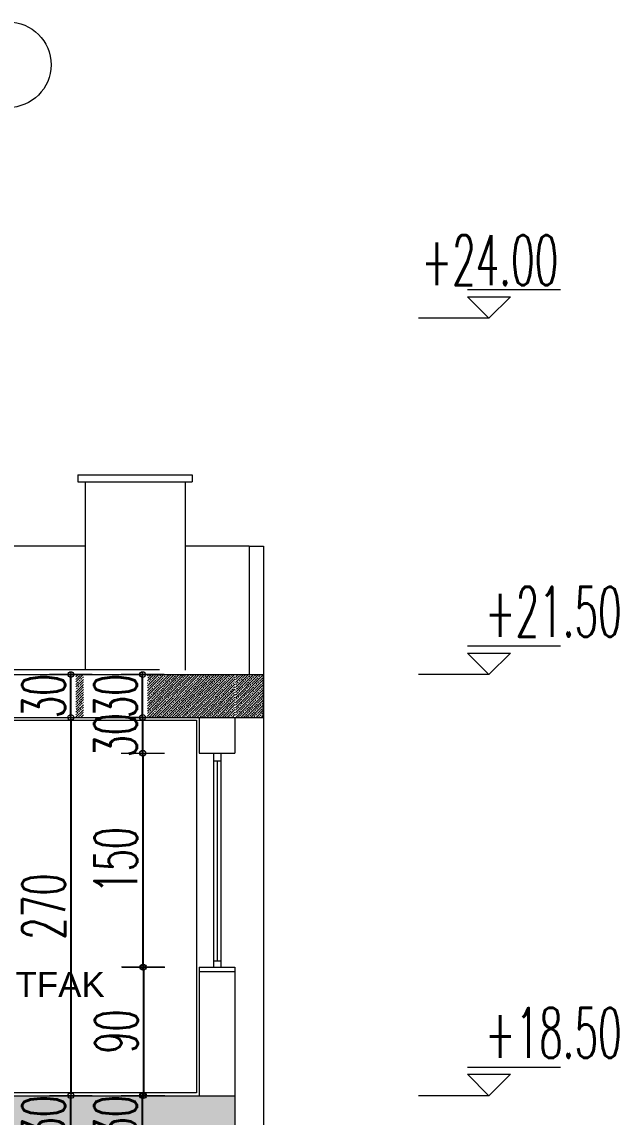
# Model space of a CAD drawing. Header units: millimetres. Extents: x -16104 to 67872, y -88009 to 12107.
# Drawn here: x 1313.9 to 1418.3, y 10268.7 to 10460.5 of the extents above; entities that cross this region are included whole.
import ezdxf

# ---------------------------------------------------------------- set-up
doc = ezdxf.new("R2010")
doc.units = ezdxf.units.MM
doc.layers.get('0').update_dxf_attribs({"color": 241})
doc.layers.add('TARAMA', color=8, linetype='Continuous', lineweight=15)
doc.styles.add('DIM', font='Txttw.shx', dxfattribs={"width": 0.6})
doc.styles.add('OLCU', font='simplex.shx', dxfattribs={"width": 0.6, "height": 1400})
doc.dimstyles.new('50', dxfattribs={"dimscale": 0, "dimtxt": 30, "dimasz": 1, "dimexe": 0, "dimexo": 2, "dimgap": 4, "dimtad": 1, "dimdec": 0, "dimzin": 0, "dimdsep": 46, "dimtxsty": 'DIM', "dimblk1": 'DOT', "dimblk2": 'DOT', "dimsah": 1, "dimcen": 1.5, "dimdle": 3, "dimse1": 1, "dimse2": 1, "dimclrd": 256, "dimclre": 9, "dimclrt": 256, "dimadec": 0, "dimazin": 0, "dimtfac": 0.24, "dimtdec": 0, "dimtix": 1, "dimtmove": 2, "dimatfit": 3, "dimldrblk": 'DOT', "dimfxl": 0, "dimtolj": 1, "dimtzin": 15, "dimarcsym": 0})

# ---------------------------------------------------------------- blocks, each defined once
blk = doc.blocks.new('DOT')
for p, q in [((0, 15), (0, -15)), ((-2, 0), (0, 0)), ((2, 0), (0, 0))]:
    blk.add_line(p, q)
blk.add_circle((0, 0), 2)
blk = doc.blocks.new('*D3177')
at = {"layer": 'Defpoints', "color": 0, "transparency": 16777216}
for p in [(64492.21, 3034.97), (64531.9, 3034.97), (64531.9, 3004.97)]:
    blk.add_point(p, dxfattribs=at)
at = {"layer": 'TARAMA', "lineweight": -2, "transparency": 16777216}
for p, q in [((64492.21, 3035.97), (64492.21, 3036.97)), ((64492.21, 3004.97), (64492.21, 3034.97)), ((64492.21, 3003.97), (64492.21, 3002.97))]:
    blk.add_line(p, q, dxfattribs=at)
for p, rotation in [((64492.21, 3034.97), 270), ((64492.21, 3004.97), 90)]:
    blk.add_blockref('DOT', p, dxfattribs=dict(at, rotation=rotation))
at = {"layer": 'TARAMA', "transparency": 16777216, "insert": (64473.21, 3019.97), "char_height": 30, "attachment_point": 5, "rotation": 90, "style": 'DIM'}
blk.add_mtext('\\A1;30', dxfattribs=at)
blk = doc.blocks.new('*D3178')
at = {"layer": 'Defpoints', "color": 0, "transparency": 16777216}
for p in [(64531.9, 3004.97), (64492.19, 2979.97), (64531.9, 2979.97)]:
    blk.add_point(p, dxfattribs=at)
at = {"layer": 'TARAMA', "lineweight": -2, "transparency": 16777216}
for p, q in [((64492.19, 3005.97), (64492.19, 3006.97)), ((64492.19, 3004.97), (64492.19, 2979.97)), ((64492.19, 2978.97), (64492.19, 2977.97))]:
    blk.add_line(p, q, dxfattribs=at)
for p, rotation in [((64492.19, 3004.97), 270), ((64492.19, 2979.97), 90)]:
    blk.add_blockref('DOT', p, dxfattribs=dict(at, rotation=rotation))
at = {"layer": 'TARAMA', "transparency": 16777216, "insert": (64473.19, 2992.47), "char_height": 30, "attachment_point": 5, "rotation": 90, "style": 'DIM'}
blk.add_mtext('\\A1;30', dxfattribs=at)
blk = doc.blocks.new('*D3179')
at = {"layer": 'Defpoints', "color": 0, "transparency": 16777216}
for p in [(64531.9, 2979.97), (64492.44, 2829.97), (64531.9, 2829.97)]:
    blk.add_point(p, dxfattribs=at)
at = {"layer": 'TARAMA', "lineweight": -2, "transparency": 16777216}
blk.add_line((64492.44, 2978.97), (64492.44, 2830.97), dxfattribs=at)
for p, rotation in [((64492.44, 2979.97), 90), ((64492.44, 2829.97), 270)]:
    blk.add_blockref('DOT', p, dxfattribs=dict(at, rotation=rotation))
at = {"layer": 'TARAMA', "transparency": 16777216, "insert": (64473.44, 2904.97), "char_height": 30, "attachment_point": 5, "rotation": 90, "style": 'DIM'}
blk.add_mtext('\\A1;150', dxfattribs=at)
blk = doc.blocks.new('*D3180')
at = {"layer": 'Defpoints', "color": 0, "transparency": 16777216}
for p in [(64531.9, 2829.97), (64492.83, 2739.97), (64531.9, 2739.97)]:
    blk.add_point(p, dxfattribs=at)
at = {"layer": 'TARAMA', "lineweight": -2, "transparency": 16777216}
blk.add_line((64492.83, 2828.97), (64492.83, 2740.97), dxfattribs=at)
for p, rotation in [((64492.83, 2829.97), 90), ((64492.83, 2739.97), 270)]:
    blk.add_blockref('DOT', p, dxfattribs=dict(at, rotation=rotation))
at = {"layer": 'TARAMA', "transparency": 16777216, "insert": (64473.83, 2784.97), "char_height": 30, "attachment_point": 5, "rotation": 90, "style": 'DIM'}
blk.add_mtext('\\A1;90', dxfattribs=at)
blk = doc.blocks.new('*D3188')
at = {"layer": 'Defpoints', "color": 0, "transparency": 16777216}
for p in [(64492.21, 2739.97), (64531.9, 2739.97), (64531.9, 2709.97)]:
    blk.add_point(p, dxfattribs=at)
at = {"layer": 'TARAMA', "lineweight": -2, "transparency": 16777216}
for p, q in [((64492.21, 2740.97), (64492.21, 2741.97)), ((64492.21, 2709.97), (64492.21, 2739.97)), ((64492.21, 2708.97), (64492.21, 2707.97))]:
    blk.add_line(p, q, dxfattribs=at)
for p, rotation in [((64492.21, 2739.97), 270), ((64492.21, 2709.97), 90)]:
    blk.add_blockref('DOT', p, dxfattribs=dict(at, rotation=rotation))
at = {"layer": 'TARAMA', "transparency": 16777216, "insert": (64473.21, 2724.97), "char_height": 30, "attachment_point": 5, "rotation": 90, "style": 'DIM'}
blk.add_mtext('\\A1;30', dxfattribs=at)
blk = doc.blocks.new('*D3101')
at = {"layer": 'Defpoints', "color": 0, "transparency": 16777216}
for p in [(64441.9, 3004.97), (64441.9, 2739.97), (64441.9, 2739.97)]:
    blk.add_point(p, dxfattribs=at)
at = {"layer": 'TARAMA', "lineweight": -2, "transparency": 16777216}
blk.add_line((64441.9, 3003.97), (64441.9, 2740.97), dxfattribs=at)
for p, rotation in [((64441.9, 3004.97), 90), ((64441.9, 2739.97), 270)]:
    blk.add_blockref('DOT', p, dxfattribs=dict(at, rotation=rotation))
at = {"layer": 'TARAMA', "transparency": 16777216, "insert": (64422.9, 2872.47), "char_height": 30, "attachment_point": 5, "rotation": 90, "style": 'DIM'}
blk.add_mtext('\\A1;270', dxfattribs=at)
blk = doc.blocks.new('*D3102')
at = {"layer": 'Defpoints', "color": 0, "transparency": 16777216}
for p in [(64441.9, 3034.97), (64481.58, 3034.97), (64481.58, 3004.97)]:
    blk.add_point(p, dxfattribs=at)
at = {"layer": 'TARAMA', "lineweight": -2, "transparency": 16777216}
for p, q in [((64441.9, 3035.97), (64441.9, 3036.97)), ((64441.9, 3004.97), (64441.9, 3034.97)), ((64441.9, 3003.97), (64441.9, 3002.97))]:
    blk.add_line(p, q, dxfattribs=at)
for p, rotation in [((64441.9, 3034.97), 270), ((64441.9, 3004.97), 90)]:
    blk.add_blockref('DOT', p, dxfattribs=dict(at, rotation=rotation))
at = {"layer": 'TARAMA', "transparency": 16777216, "insert": (64422.9, 3019.97), "char_height": 30, "attachment_point": 5, "rotation": 90, "style": 'DIM'}
blk.add_mtext('\\A1;30', dxfattribs=at)
blk = doc.blocks.new('*D3209')
at = {"layer": 'Defpoints', "color": 0, "transparency": 16777216}
for p in [(64441.9, 2739.97), (64481.58, 2739.97), (64481.58, 2709.97)]:
    blk.add_point(p, dxfattribs=at)
at = {"layer": 'TARAMA', "lineweight": -2, "transparency": 16777216}
for p, q in [((64441.9, 2740.97), (64441.9, 2741.97)), ((64441.9, 2709.97), (64441.9, 2739.97)), ((64441.9, 2708.97), (64441.9, 2707.97))]:
    blk.add_line(p, q, dxfattribs=at)
for p, rotation in [((64441.9, 2739.97), 270), ((64441.9, 2709.97), 90)]:
    blk.add_blockref('DOT', p, dxfattribs=dict(at, rotation=rotation))
at = {"layer": 'TARAMA', "transparency": 16777216, "insert": (64422.9, 2724.97), "char_height": 30, "attachment_point": 5, "rotation": 90, "style": 'DIM'}
blk.add_mtext('\\A1;30', dxfattribs=at)
blk = doc.blocks.new('UYH')
at = {"layer": 'TARAMA'}
h = blk.add_hatch(dxfattribs=at)
h.set_pattern_fill('JIS_STN_2.5,_O', color=256)
h.set_pattern_definition([(45, (30083.195, -15344.7364), (-1.76776695, 1.76776695), []), (45, (30084.96, -15344.7364), (-1.76776695, 1.76776695), [1.2, -0.5])])
h.paths.add_polyline_path([(63512.4, 2739.97), (63512.4, 2709.97), (64556.9, 2709.97), (64556.9, 2739.97)])
h.paths.add_polyline_path([(63560.9, 2702.9), (63560.9, 2747.04), (63605.9, 2747.04), (63605.9, 2702.9)], flags=9)
h.paths.add_polyline_path([(64450.71, 2702.9), (64450.71, 2747.04), (64495.71, 2747.04), (64495.71, 2702.9)], flags=9)
h.paths.add_polyline_path([(64450.69, 2675.4), (64450.69, 2719.54), (64495.69, 2719.54), (64495.69, 2675.4)], flags=9)
h.paths.add_polyline_path([(64400.4, 2702.9), (64400.4, 2747.04), (64445.4, 2747.04), (64445.4, 2702.9)], flags=9)
at = {"layer": 'TARAMA', "ltscale": 0.01}
for p, q in [((64719.8, 3304.61), (64784.8, 3304.61)), ((64734.8, 3284.61), (64719.8, 3299.61)), ((64719.8, 3299.61), (64749.8, 3299.61)), ((64734.8, 3284.61), (64749.8, 3299.61)), ((64734.8, 3284.61), (64685.48, 3284.61)), ((64719.8, 3054.97), (64784.8, 3054.97)), ((64734.8, 3034.97), (64719.8, 3049.97)), ((64719.8, 3049.97), (64749.8, 3049.97)), ((64734.8, 3034.97), (64749.8, 3049.97)), ((64734.8, 3034.97), (64685.48, 3034.97)), ((64719.8, 2759.97), (64784.8, 2759.97)), ((64734.8, 2739.97), (64719.8, 2754.97)), ((64719.8, 2754.97), (64749.8, 2754.97)), ((64734.8, 2739.97), (64749.8, 2754.97)), ((64734.8, 2739.97), (64685.48, 2739.97))]:
    blk.add_line(p, q, dxfattribs=at)
at = {"layer": 'TARAMA'}
for p, q in [((64446.9, 3174.97), (64446.9, 3169.97)), ((64446.9, 3174.97), (64526.9, 3174.97)), ((64446.9, 3169.97), (64526.9, 3169.97)), ((64451.9, 3169.97), (64451.9, 3037.97)), ((64521.9, 3169.97), (64521.9, 3037.97)), ((64526.9, 3174.97), (64526.9, 3169.97)), ((64451.9, 3124.97), (63947.4, 3124.97)), ((64566.9, 3124.97), (64521.9, 3124.97)), ((64566.9, 3124.97), (64576.9, 3124.97)), ((64566.9, 3124.97), (64566.9, 3034.97)), ((64566.9, 3124.97), (64566.9, 3034.97)), ((64576.9, 3124.97), (64576.9, 3004.97)), ((63512.4, 3034.97), (64576.9, 3034.97)), ((64445.4, 3033.32), (64447.05, 3034.97)), ((64445.4, 3029.78), (64450.58, 3034.97)), ((64445.4, 3031.55), (64445.54, 3031.7)), ((64445.4, 3026.25), (64450.71, 3031.56)), ((64445.89, 3032.05), (64446.74, 3032.9)), ((64447.1, 3033.25), (64447.95, 3034.1)), ((64447.66, 3030.28), (64448.51, 3031.13)), ((64448.3, 3034.45), (64448.81, 3034.97)), ((64448.86, 3031.48), (64449.71, 3032.33)), ((64450.07, 3032.69), (64450.71, 3033.33)), ((64495.71, 3034.13), (64496.55, 3034.97)), ((64495.71, 3030.6), (64500.08, 3034.97)), ((64495.71, 3027.06), (64503.62, 3034.97)), ((64495.71, 3023.53), (64507.15, 3034.97)), ((64495.71, 3019.99), (64510.69, 3034.97)), ((64495.71, 3016.46), (64514.22, 3034.97)), ((64495.71, 3012.92), (64517.76, 3034.97)), ((64495.71, 3009.39), (64521.3, 3034.97)), ((64495.71, 3005.85), (64524.83, 3034.97)), ((64495.89, 3032.54), (64496.74, 3033.39)), ((64496.45, 3029.57), (64497.3, 3030.42)), ((64497.09, 3033.75), (64497.94, 3034.6)), ((64497.66, 3030.78), (64498.5, 3031.63)), ((64498.29, 3034.95), (64498.31, 3034.97)), ((64498.37, 3004.97), (64528.37, 3034.97)), ((64498.86, 3031.98), (64499.71, 3032.83)), ((64500.06, 3033.18), (64500.91, 3034.03)), ((64500.62, 3030.21), (64501.47, 3031.06)), ((64501.26, 3034.38), (64501.85, 3034.97)), ((64501.83, 3031.41), (64502.68, 3032.26)), ((64501.9, 3004.97), (64531.9, 3034.97)), ((64503.03, 3032.62), (64503.88, 3033.46)), ((64503.59, 3029.65), (64504.44, 3030.49)), ((64504.23, 3033.82), (64505.08, 3034.67)), ((64504.8, 3030.85), (64505.65, 3031.7)), ((64505.44, 3004.97), (64535.44, 3034.97)), ((64506, 3032.05), (64506.85, 3032.9)), ((64507.2, 3033.25), (64508.05, 3034.1)), ((64507.77, 3030.28), (64508.62, 3031.13)), ((64508.4, 3034.45), (64508.92, 3034.97)), ((64508.97, 3004.97), (64538.97, 3034.97)), ((64508.97, 3031.48), (64509.82, 3032.33)), ((64510.17, 3032.69), (64511.02, 3033.53)), ((64510.74, 3029.72), (64511.59, 3030.56)), ((64511.37, 3033.89), (64512.22, 3034.74)), ((64511.94, 3030.92), (64512.79, 3031.77)), ((64512.51, 3004.97), (64542.51, 3034.97)), ((64513.14, 3032.12), (64513.99, 3032.97)), ((64514.34, 3033.32), (64515.19, 3034.17)), ((64514.91, 3030.35), (64515.76, 3031.2)), ((64515.54, 3034.52), (64515.99, 3034.97)), ((64516.04, 3004.97), (64546.04, 3034.97)), ((64516.11, 3031.55), (64516.96, 3032.4)), ((64517.31, 3032.76), (64518.16, 3033.61)), ((64517.88, 3029.79), (64518.73, 3030.64)), ((64518.51, 3033.96), (64519.36, 3034.81)), ((64519.08, 3030.99), (64519.93, 3031.84)), ((64519.58, 3004.97), (64549.58, 3034.97)), ((64520.28, 3032.19), (64521.13, 3033.04)), ((64521.48, 3033.39), (64522.33, 3034.24)), ((64522.05, 3030.42), (64522.9, 3031.27)), ((64522.69, 3034.6), (64523.06, 3034.97)), ((64523.12, 3004.97), (64553.12, 3034.97)), ((64523.25, 3031.63), (64524.1, 3032.47)), ((64524.45, 3032.83), (64525.3, 3033.68)), ((64525.02, 3029.86), (64525.87, 3030.71)), ((64525.66, 3034.03), (64526.51, 3034.88)), ((64526.22, 3031.06), (64527.07, 3031.91)), ((64526.65, 3004.97), (64556.65, 3034.97)), ((64527.42, 3032.26), (64528.27, 3033.11)), ((64528.63, 3033.46), (64529.47, 3034.31)), ((64529.19, 3030.49), (64530.04, 3031.34)), ((64529.83, 3034.67), (64530.13, 3034.97)), ((64530.19, 3004.97), (64556.9, 3031.68)), ((64530.39, 3031.7), (64531.24, 3032.54)), ((64531.6, 3032.9), (64532.44, 3033.75)), ((64532.16, 3029.93), (64533.01, 3030.78)), ((64532.8, 3034.1), (64533.65, 3034.95)), ((64533.36, 3031.13), (64534.21, 3031.98)), ((64534.57, 3032.33), (64535.41, 3033.18)), ((64535.77, 3033.53), (64536.62, 3034.38)), ((64536.33, 3030.56), (64537.18, 3031.41)), ((64536.97, 3034.74), (64537.2, 3034.97)), ((64537.54, 3031.77), (64538.38, 3032.62)), ((64538.74, 3032.97), (64539.59, 3033.82)), ((64539.3, 3030), (64540.15, 3030.85)), ((64539.94, 3034.17), (64540.74, 3034.97)), ((64540.51, 3031.2), (64541.35, 3032.05)), ((64541.71, 3032.4), (64542.56, 3033.25)), ((64542.91, 3033.61), (64543.76, 3034.45)), ((64543.48, 3030.64), (64544.32, 3031.48)), ((64544.11, 3034.81), (64544.27, 3034.97)), ((64544.68, 3031.84), (64545.53, 3032.69)), ((64545.88, 3033.04), (64546.73, 3033.89)), ((64546.45, 3030.07), (64547.29, 3030.92)), ((64547.08, 3034.24), (64547.81, 3034.97)), ((64547.65, 3031.27), (64548.5, 3032.12)), ((64548.85, 3032.47), (64549.7, 3033.32)), ((64549.42, 3029.5), (64550.26, 3030.35)), ((64550.05, 3033.68), (64550.9, 3034.52)), ((64550.62, 3030.71), (64551.47, 3031.55)), ((64551.25, 3034.88), (64551.34, 3034.97)), ((64551.82, 3031.91), (64552.67, 3032.76)), ((64553.02, 3033.11), (64553.87, 3033.96)), ((64553.59, 3030.14), (64554.44, 3030.99)), ((64554.22, 3034.31), (64554.88, 3034.97)), ((64554.79, 3031.34), (64555.64, 3032.19)), ((64555.99, 3032.54), (64556.84, 3033.39)), ((64557.16, 3032.91), (64559.22, 3034.97)), ((64557.16, 3029.37), (64562.75, 3034.97)), ((64557.16, 3025.84), (64566.29, 3034.97)), ((64557.16, 3022.3), (64569.83, 3034.97)), ((64557.16, 3018.77), (64573.36, 3034.97)), ((64557.16, 3015.23), (64576.9, 3034.97)), ((64557.16, 3011.7), (64577.16, 3031.7)), ((64557.16, 3031.15), (64557.67, 3031.65)), ((64558.02, 3032.01), (64558.87, 3032.86)), ((64559.23, 3033.21), (64560.07, 3034.06)), ((64559.79, 3030.24), (64560.64, 3031.09)), ((64560.43, 3034.41), (64560.98, 3034.97)), ((64560.99, 3031.44), (64561.84, 3032.29)), ((64562.2, 3032.64), (64563.04, 3033.49)), ((64562.76, 3029.67), (64563.61, 3030.52)), ((64563.4, 3033.85), (64564.25, 3034.69)), ((64563.96, 3030.88), (64564.81, 3031.72)), ((64565.17, 3032.08), (64566.01, 3032.93)), ((64566.37, 3033.28), (64567.22, 3034.13)), ((64566.93, 3030.31), (64567.78, 3031.16)), ((64567.57, 3034.48), (64568.06, 3034.97)), ((64568.13, 3031.51), (64568.98, 3032.36)), ((64569.34, 3032.71), (64570.19, 3033.56)), ((64569.9, 3029.74), (64570.75, 3030.59)), ((64570.54, 3033.92), (64571.39, 3034.77)), ((64571.1, 3030.95), (64571.95, 3031.8)), ((64572.31, 3032.15), (64573.16, 3033)), ((64573.51, 3033.35), (64574.36, 3034.2)), ((64574.07, 3030.38), (64574.92, 3031.23)), ((64574.71, 3034.55), (64575.13, 3034.97)), ((64575.28, 3031.58), (64576.13, 3032.43)), ((64576.48, 3032.79), (64577.16, 3033.47)), ((64576.9, 3034.97), (64576.9, 2739.97)), ((64445.4, 3028.02), (64446.11, 3028.73)), ((64445.4, 3022.71), (64450.71, 3028.03)), ((64445.4, 3024.48), (64445.47, 3024.55)), ((64445.4, 3019.17), (64450.71, 3024.49)), ((64445.82, 3024.91), (64446.67, 3025.76)), ((64446.39, 3021.94), (64447.24, 3022.79)), ((64446.46, 3029.08), (64447.31, 3029.93)), ((64447.03, 3026.11), (64447.87, 3026.96)), ((64447.59, 3023.14), (64448.44, 3023.99)), ((64448.23, 3027.31), (64449.08, 3028.16)), ((64448.79, 3024.34), (64449.64, 3025.19)), ((64449.43, 3028.51), (64450.28, 3029.36)), ((64450, 3025.54), (64450.71, 3026.26)), ((64450.56, 3022.57), (64450.71, 3022.72)), ((64450.63, 3029.72), (64450.71, 3029.8)), ((64495.71, 3028.83), (64496.1, 3029.22)), ((64495.82, 3025.4), (64496.67, 3026.25)), ((64496.38, 3022.43), (64497.23, 3023.28)), ((64497.02, 3026.6), (64497.87, 3027.45)), ((64497.58, 3023.64), (64498.43, 3024.48)), ((64498.22, 3027.81), (64499.07, 3028.66)), ((64498.79, 3024.84), (64499.63, 3025.69)), ((64499.35, 3021.87), (64500.2, 3022.72)), ((64499.42, 3029.01), (64500.27, 3029.86)), ((64499.99, 3026.04), (64500.84, 3026.89)), ((64500.55, 3023.07), (64501.4, 3023.92)), ((64501.19, 3027.24), (64502.04, 3028.09)), ((64501.76, 3024.27), (64502.6, 3025.12)), ((64502.39, 3028.44), (64503.24, 3029.29)), ((64502.96, 3025.47), (64503.81, 3026.32)), ((64503.52, 3022.5), (64504.37, 3023.35)), ((64504.16, 3026.68), (64505.01, 3027.52)), ((64504.73, 3023.71), (64505.57, 3024.55)), ((64505.36, 3027.88), (64506.21, 3028.73)), ((64505.93, 3024.91), (64506.78, 3025.76)), ((64506.49, 3021.94), (64507.34, 3022.79)), ((64506.56, 3029.08), (64507.41, 3029.93)), ((64507.13, 3026.11), (64507.98, 3026.96)), ((64507.7, 3023.14), (64508.54, 3023.99)), ((64508.33, 3027.31), (64509.18, 3028.16)), ((64508.9, 3024.34), (64509.75, 3025.19)), ((64509.53, 3028.51), (64510.38, 3029.36)), ((64510.1, 3025.54), (64510.95, 3026.39)), ((64510.67, 3022.57), (64511.51, 3023.42)), ((64511.3, 3026.75), (64512.15, 3027.59)), ((64511.87, 3023.78), (64512.72, 3024.62)), ((64512.5, 3027.95), (64513.35, 3028.8)), ((64513.07, 3024.98), (64513.92, 3025.83)), ((64513.64, 3022.01), (64514.48, 3022.86)), ((64513.71, 3029.15), (64514.55, 3030)), ((64514.27, 3026.18), (64515.12, 3027.03)), ((64514.84, 3023.21), (64515.69, 3024.06)), ((64515.47, 3027.38), (64516.32, 3028.23)), ((64516.04, 3024.41), (64516.89, 3025.26)), ((64516.68, 3028.58), (64517.52, 3029.43)), ((64517.24, 3025.61), (64518.09, 3026.46)), ((64517.81, 3022.65), (64518.66, 3023.49)), ((64518.44, 3026.82), (64519.29, 3027.67)), ((64519.01, 3023.85), (64519.86, 3024.7)), ((64519.65, 3028.02), (64520.49, 3028.87)), ((64520.21, 3025.05), (64521.06, 3025.9)), ((64520.78, 3022.08), (64521.63, 3022.93)), ((64520.85, 3029.22), (64521.7, 3030.07)), ((64521.41, 3026.25), (64522.26, 3027.1)), ((64521.98, 3023.28), (64522.83, 3024.13)), ((64522.62, 3027.45), (64523.46, 3028.3)), ((64523.18, 3024.48), (64524.03, 3025.33)), ((64523.82, 3028.66), (64524.67, 3029.5)), ((64524.38, 3025.69), (64525.23, 3026.53)), ((64524.95, 3022.72), (64525.8, 3023.56)), ((64525.59, 3026.89), (64526.43, 3027.74)), ((64526.15, 3023.92), (64527, 3024.77)), ((64526.79, 3028.09), (64527.64, 3028.94)), ((64527.35, 3025.12), (64528.2, 3025.97)), ((64527.92, 3022.15), (64528.77, 3023)), ((64527.99, 3029.29), (64528.84, 3030.14)), ((64528.56, 3026.32), (64529.4, 3027.17)), ((64529.12, 3023.35), (64529.97, 3024.2)), ((64529.76, 3027.52), (64530.61, 3028.37)), ((64530.32, 3024.55), (64531.17, 3025.4)), ((64530.96, 3028.73), (64531.81, 3029.57)), ((64531.53, 3025.76), (64532.37, 3026.6)), ((64532.09, 3022.79), (64532.94, 3023.64)), ((64532.73, 3026.96), (64533.58, 3027.81)), ((64533.29, 3023.99), (64534.14, 3024.84)), ((64533.72, 3004.97), (64556.9, 3028.14)), ((64533.93, 3028.16), (64534.78, 3029.01)), ((64534.5, 3025.19), (64535.34, 3026.04)), ((64535.06, 3022.22), (64535.91, 3023.07)), ((64535.13, 3029.36), (64535.98, 3030.21)), ((64535.7, 3026.39), (64536.55, 3027.24)), ((64536.26, 3023.42), (64537.11, 3024.27)), ((64536.9, 3027.59), (64537.75, 3028.44)), ((64537.26, 3004.97), (64556.9, 3024.61)), ((64537.47, 3024.62), (64538.31, 3025.47)), ((64538.1, 3028.8), (64538.95, 3029.65)), ((64538.67, 3025.83), (64539.52, 3026.68)), ((64539.23, 3022.86), (64540.08, 3023.71)), ((64539.87, 3027.03), (64540.72, 3027.88)), ((64540.44, 3024.06), (64541.28, 3024.91)), ((64541.07, 3028.23), (64541.92, 3029.08)), ((64541.64, 3025.26), (64542.49, 3026.11)), ((64542.2, 3022.29), (64543.05, 3023.14)), ((64542.27, 3029.43), (64543.12, 3030.28)), ((64542.84, 3026.46), (64543.69, 3027.31)), ((64543.4, 3023.49), (64544.25, 3024.34)), ((64544.04, 3027.67), (64544.89, 3028.51)), ((64544.61, 3024.7), (64545.46, 3025.54)), ((64545.24, 3028.87), (64546.09, 3029.72)), ((64545.81, 3025.9), (64546.66, 3026.75)), ((64546.37, 3022.93), (64547.22, 3023.78)), ((64547.01, 3027.1), (64547.86, 3027.95)), ((64547.58, 3024.13), (64548.43, 3024.98)), ((64548.21, 3028.3), (64549.06, 3029.15)), ((64548.78, 3025.33), (64549.63, 3026.18)), ((64549.34, 3022.36), (64550.19, 3023.21)), ((64549.98, 3026.53), (64550.83, 3027.38)), ((64550.55, 3023.56), (64551.4, 3024.41)), ((64551.18, 3027.74), (64552.03, 3028.58)), ((64551.75, 3024.77), (64552.6, 3025.61)), ((64552.31, 3021.8), (64553.16, 3022.65)), ((64552.39, 3028.94), (64553.23, 3029.79)), ((64552.95, 3025.97), (64553.8, 3026.82)), ((64553.52, 3023), (64554.37, 3023.85)), ((64554.15, 3027.17), (64555, 3028.02)), ((64554.72, 3024.2), (64555.57, 3025.05)), ((64555.36, 3028.37), (64556.2, 3029.22)), ((64555.92, 3025.4), (64556.77, 3026.25)), ((64556.49, 3022.43), (64556.9, 3022.84)), ((64556.56, 3029.57), (64556.9, 3029.91)), ((64557.16, 3008.16), (64577.16, 3028.16)), ((64557.16, 3024.07), (64557.6, 3024.51)), ((64557.39, 3027.84), (64558.24, 3028.68)), ((64557.5, 3004.97), (64577.16, 3024.63)), ((64557.95, 3024.87), (64558.8, 3025.71)), ((64558.52, 3021.9), (64559.37, 3022.74)), ((64558.59, 3029.04), (64559.44, 3029.89)), ((64559.15, 3026.07), (64560, 3026.92)), ((64559.72, 3023.1), (64560.57, 3023.95)), ((64560.36, 3027.27), (64561.21, 3028.12)), ((64560.92, 3024.3), (64561.77, 3025.15)), ((64561.56, 3028.47), (64562.41, 3029.32)), ((64562.12, 3025.5), (64562.97, 3026.35)), ((64562.69, 3022.53), (64563.54, 3023.38)), ((64563.33, 3026.7), (64564.18, 3027.55)), ((64563.89, 3023.73), (64564.74, 3024.58)), ((64564.53, 3027.91), (64565.38, 3028.75)), ((64565.09, 3024.94), (64565.94, 3025.79)), ((64565.66, 3021.97), (64566.51, 3022.82)), ((64565.73, 3029.11), (64566.58, 3029.96)), ((64566.3, 3026.14), (64567.14, 3026.99)), ((64566.86, 3023.17), (64567.71, 3024.02)), ((64567.5, 3027.34), (64568.35, 3028.19)), ((64568.06, 3024.37), (64568.91, 3025.22)), ((64568.7, 3028.54), (64569.55, 3029.39)), ((64569.27, 3025.57), (64570.11, 3026.42)), ((64569.83, 3022.6), (64570.68, 3023.45)), ((64570.47, 3026.78), (64571.32, 3027.62)), ((64571.03, 3023.81), (64571.88, 3024.65)), ((64571.67, 3027.98), (64572.52, 3028.83)), ((64572.24, 3025.01), (64573.08, 3025.86)), ((64572.8, 3022.04), (64573.65, 3022.89)), ((64572.87, 3029.18), (64573.72, 3030.03)), ((64573.44, 3026.21), (64574.29, 3027.06)), ((64574, 3023.24), (64574.85, 3024.09)), ((64574.64, 3027.41), (64575.49, 3028.26)), ((64575.21, 3024.44), (64576.05, 3025.29)), ((64575.84, 3028.61), (64576.69, 3029.46)), ((64576.41, 3025.64), (64577.16, 3026.4)), ((64576.97, 3022.67), (64577.16, 3022.86)), ((64577.04, 3029.82), (64577.16, 3029.93)), ((64445.4, 3020.95), (64446.04, 3021.58)), ((64445.4, 3015.64), (64450.71, 3020.95)), ((64445.4, 3012.1), (64450.71, 3017.42)), ((64445.4, 3017.41), (64445.4, 3017.41)), ((64445.75, 3017.77), (64446.6, 3018.61)), ((64446.32, 3014.8), (64447.17, 3015.64)), ((64446.96, 3018.97), (64447.8, 3019.82)), ((64447.52, 3016), (64448.37, 3016.85)), ((64448.16, 3020.17), (64449.01, 3021.02)), ((64448.72, 3017.2), (64449.57, 3018.05)), ((64449.29, 3014.23), (64450.14, 3015.08)), ((64449.36, 3021.37), (64450.21, 3022.22)), ((64449.93, 3018.4), (64450.71, 3019.19)), ((64450.49, 3015.43), (64450.71, 3015.65)), ((64495.71, 3021.76), (64496.03, 3022.08)), ((64495.75, 3018.26), (64496.59, 3019.11)), ((64496.31, 3015.29), (64497.16, 3016.14)), ((64496.95, 3019.46), (64497.8, 3020.31)), ((64497.51, 3016.49), (64498.36, 3017.34)), ((64498.15, 3020.67), (64499, 3021.51)), ((64498.72, 3017.7), (64499.56, 3018.54)), ((64499.28, 3014.73), (64500.13, 3015.57)), ((64499.92, 3018.9), (64500.77, 3019.75)), ((64500.48, 3015.93), (64501.33, 3016.78)), ((64501.12, 3020.1), (64501.97, 3020.95)), ((64501.69, 3017.13), (64502.53, 3017.98)), ((64502.25, 3014.16), (64503.1, 3015.01)), ((64502.32, 3021.3), (64503.17, 3022.15)), ((64502.89, 3018.33), (64503.74, 3019.18)), ((64503.45, 3015.36), (64504.3, 3016.21)), ((64504.09, 3019.53), (64504.94, 3020.38)), ((64504.66, 3016.56), (64505.5, 3017.41)), ((64505.29, 3020.74), (64506.14, 3021.58)), ((64505.86, 3017.77), (64506.71, 3018.61)), ((64506.42, 3014.8), (64507.27, 3015.64)), ((64507.06, 3018.97), (64507.91, 3019.82)), ((64507.63, 3016), (64508.47, 3016.85)), ((64508.26, 3020.17), (64509.11, 3021.02)), ((64508.83, 3017.2), (64509.68, 3018.05)), ((64509.39, 3014.23), (64510.24, 3015.08)), ((64509.46, 3021.37), (64510.31, 3022.22)), ((64510.03, 3018.4), (64510.88, 3019.25)), ((64510.6, 3015.43), (64511.44, 3016.28)), ((64511.23, 3019.6), (64512.08, 3020.45)), ((64511.8, 3016.63), (64512.65, 3017.48)), ((64512.43, 3020.81), (64513.28, 3021.66)), ((64513, 3017.84), (64513.85, 3018.69)), ((64513.57, 3014.87), (64514.41, 3015.72)), ((64514.2, 3019.04), (64515.05, 3019.89)), ((64514.77, 3016.07), (64515.62, 3016.92)), ((64515.4, 3020.24), (64516.25, 3021.09)), ((64515.97, 3017.27), (64516.82, 3018.12)), ((64516.53, 3014.3), (64517.38, 3015.15)), ((64516.61, 3021.44), (64517.45, 3022.29)), ((64517.17, 3018.47), (64518.02, 3019.32)), ((64517.74, 3015.5), (64518.59, 3016.35)), ((64518.37, 3019.68), (64519.22, 3020.52)), ((64518.94, 3016.71), (64519.79, 3017.55)), ((64519.58, 3020.88), (64520.42, 3021.73)), ((64520.14, 3017.91), (64520.99, 3018.76)), ((64520.71, 3014.94), (64521.56, 3015.79)), ((64521.34, 3019.11), (64522.19, 3019.96)), ((64521.91, 3016.14), (64522.76, 3016.99)), ((64522.55, 3020.31), (64523.39, 3021.16)), ((64523.11, 3017.34), (64523.96, 3018.19)), ((64523.68, 3014.37), (64524.53, 3015.22)), ((64523.75, 3021.51), (64524.6, 3022.36)), ((64524.31, 3018.54), (64525.16, 3019.39)), ((64524.88, 3015.57), (64525.73, 3016.42)), ((64525.52, 3019.75), (64526.36, 3020.59)), ((64526.08, 3016.78), (64526.93, 3017.62)), ((64526.72, 3020.95), (64527.57, 3021.8)), ((64527.28, 3017.98), (64528.13, 3018.83)), ((64527.85, 3015.01), (64528.7, 3015.86)), ((64528.48, 3019.18), (64529.33, 3020.03)), ((64529.05, 3016.21), (64529.9, 3017.06)), ((64529.69, 3020.38), (64530.54, 3021.23)), ((64530.25, 3017.41), (64531.1, 3018.26)), ((64530.82, 3014.44), (64531.67, 3015.29)), ((64530.89, 3021.58), (64531.74, 3022.43)), ((64531.45, 3018.61), (64532.3, 3019.46)), ((64532.02, 3015.64), (64532.87, 3016.49)), ((64532.66, 3019.82), (64533.51, 3020.67)), ((64533.22, 3016.85), (64534.07, 3017.7)), ((64533.86, 3021.02), (64534.71, 3021.87)), ((64534.42, 3018.05), (64535.27, 3018.9)), ((64534.99, 3015.08), (64535.84, 3015.93)), ((64535.63, 3019.25), (64536.48, 3020.1)), ((64536.19, 3016.28), (64537.04, 3017.13)), ((64536.83, 3020.45), (64537.68, 3021.3)), ((64537.39, 3017.48), (64538.24, 3018.33)), ((64537.96, 3014.51), (64538.81, 3015.36)), ((64538.03, 3021.66), (64538.88, 3022.5)), ((64538.6, 3018.69), (64539.45, 3019.53)), ((64539.16, 3015.72), (64540.01, 3016.56)), ((64539.8, 3019.89), (64540.65, 3020.74)), ((64540.36, 3016.92), (64541.21, 3017.77)), ((64540.79, 3004.97), (64556.9, 3021.07)), ((64541, 3021.09), (64541.85, 3021.94)), ((64541.57, 3018.12), (64542.41, 3018.97)), ((64542.13, 3015.15), (64542.98, 3016)), ((64542.77, 3019.32), (64543.62, 3020.17)), ((64543.33, 3016.35), (64544.18, 3017.2)), ((64543.97, 3020.52), (64544.82, 3021.37)), ((64544.33, 3004.97), (64556.9, 3017.54)), ((64544.54, 3017.55), (64545.38, 3018.4)), ((64545.1, 3014.58), (64545.95, 3015.43)), ((64545.17, 3021.73), (64546.02, 3022.57)), ((64545.74, 3018.76), (64546.59, 3019.6)), ((64546.3, 3015.79), (64547.15, 3016.63)), ((64546.94, 3019.96), (64547.79, 3020.81)), ((64547.51, 3016.99), (64548.35, 3017.84)), ((64548.14, 3021.16), (64548.99, 3022.01)), ((64548.71, 3018.19), (64549.56, 3019.04)), ((64549.27, 3015.22), (64550.12, 3016.07)), ((64549.91, 3019.39), (64550.76, 3020.24)), ((64550.48, 3016.42), (64551.32, 3017.27)), ((64551.11, 3020.59), (64551.96, 3021.44)), ((64551.68, 3017.62), (64552.53, 3018.47)), ((64552.24, 3014.65), (64553.09, 3015.5)), ((64552.88, 3018.83), (64553.73, 3019.68)), ((64553.45, 3015.86), (64554.29, 3016.71)), ((64554.08, 3020.03), (64554.93, 3020.88)), ((64554.65, 3017.06), (64555.5, 3017.91)), ((64555.28, 3021.23), (64556.13, 3022.08)), ((64555.85, 3018.26), (64556.7, 3019.11)), ((64556.42, 3015.29), (64556.9, 3015.77)), ((64557.16, 3017), (64557.53, 3017.37)), ((64557.32, 3020.69), (64558.16, 3021.54)), ((64557.88, 3017.72), (64558.73, 3018.57)), ((64558.45, 3014.75), (64559.3, 3015.6)), ((64559.08, 3018.93), (64559.93, 3019.77)), ((64559.65, 3015.96), (64560.5, 3016.8)), ((64560.29, 3020.13), (64561.13, 3020.98)), ((64560.85, 3017.16), (64561.7, 3018.01)), ((64561.04, 3004.97), (64577.16, 3021.09)), ((64561.42, 3014.19), (64562.27, 3015.04)), ((64561.49, 3021.33), (64562.34, 3022.18)), ((64562.05, 3018.36), (64562.9, 3019.21)), ((64562.62, 3015.39), (64563.47, 3016.24)), ((64563.26, 3019.56), (64564.1, 3020.41)), ((64563.82, 3016.59), (64564.67, 3017.44)), ((64564.46, 3020.76), (64565.31, 3021.61)), ((64564.57, 3004.97), (64577.16, 3017.56)), ((64565.02, 3017.79), (64565.87, 3018.64)), ((64565.59, 3014.82), (64566.44, 3015.67)), ((64566.23, 3019), (64567.07, 3019.85)), ((64566.79, 3016.03), (64567.64, 3016.88)), ((64567.43, 3020.2), (64568.28, 3021.05)), ((64567.99, 3017.23), (64568.84, 3018.08)), ((64568.56, 3014.26), (64569.41, 3015.11)), ((64568.63, 3021.4), (64569.48, 3022.25)), ((64569.2, 3018.43), (64570.04, 3019.28)), ((64569.76, 3015.46), (64570.61, 3016.31)), ((64570.4, 3019.63), (64571.25, 3020.48)), ((64570.96, 3016.66), (64571.81, 3017.51)), ((64571.6, 3020.84), (64572.45, 3021.68)), ((64572.17, 3017.87), (64573.01, 3018.71)), ((64572.73, 3014.9), (64573.58, 3015.74)), ((64573.37, 3019.07), (64574.22, 3019.92)), ((64573.93, 3016.1), (64574.78, 3016.95)), ((64574.57, 3020.27), (64575.42, 3021.12)), ((64575.14, 3017.3), (64575.98, 3018.15)), ((64575.7, 3014.33), (64576.55, 3015.18)), ((64575.77, 3021.47), (64576.62, 3022.32)), ((64576.34, 3018.5), (64577.16, 3019.33)), ((64576.9, 3015.53), (64577.16, 3015.79)), ((64445.4, 3013.87), (64445.97, 3014.44)), ((64445.4, 3008.57), (64450.69, 3013.86)), ((64445.4, 3005.03), (64450.69, 3010.32)), ((64445.4, 3006.8), (64445.89, 3007.3)), ((64445.68, 3010.62), (64446.53, 3011.47)), ((64446.25, 3007.65), (64447.1, 3008.5)), ((64446.88, 3011.83), (64447.73, 3012.67)), ((64447.45, 3008.86), (64448.3, 3009.71)), ((64448.09, 3013.03), (64448.94, 3013.88)), ((64448.65, 3010.06), (64449.5, 3010.91)), ((64449.22, 3007.09), (64450.07, 3007.94)), ((64449.85, 3011.26), (64450.69, 3012.09)), ((64450.42, 3008.29), (64450.69, 3008.56)), ((64495.71, 3014.69), (64495.96, 3014.94)), ((64495.71, 3011.16), (64496.52, 3011.97)), ((64495.71, 3007.62), (64495.89, 3007.8)), ((64496.24, 3008.15), (64497.09, 3009)), ((64496.88, 3012.32), (64497.73, 3013.17)), ((64497.44, 3009.35), (64498.29, 3010.2)), ((64498.08, 3013.52), (64498.93, 3014.37)), ((64498.65, 3010.55), (64499.49, 3011.4)), ((64499.21, 3007.58), (64500.06, 3008.43)), ((64499.85, 3011.76), (64500.7, 3012.6)), ((64500.41, 3008.79), (64501.26, 3009.63)), ((64501.05, 3012.96), (64501.9, 3013.81)), ((64501.61, 3009.99), (64502.46, 3010.84)), ((64502.18, 3007.02), (64503.03, 3007.87)), ((64502.82, 3011.19), (64503.67, 3012.04)), ((64503.38, 3008.22), (64504.23, 3009.07)), ((64504.02, 3012.39), (64504.87, 3013.24)), ((64504.58, 3009.42), (64505.43, 3010.27)), ((64505.15, 3006.45), (64506, 3007.3)), ((64505.22, 3013.59), (64506.07, 3014.44)), ((64505.79, 3010.62), (64506.64, 3011.47)), ((64506.35, 3007.65), (64507.2, 3008.5)), ((64506.99, 3011.83), (64507.84, 3012.67)), ((64507.55, 3008.86), (64508.4, 3009.71)), ((64508.19, 3013.03), (64509.04, 3013.88)), ((64508.76, 3010.06), (64509.61, 3010.91)), ((64509.32, 3007.09), (64510.17, 3007.94)), ((64509.96, 3011.26), (64510.81, 3012.11)), ((64510.52, 3008.29), (64511.37, 3009.14)), ((64511.16, 3012.46), (64512.01, 3013.31)), ((64511.73, 3009.49), (64512.58, 3010.34)), ((64512.29, 3006.52), (64513.14, 3007.37)), ((64512.36, 3013.66), (64513.21, 3014.51)), ((64512.93, 3010.69), (64513.78, 3011.54)), ((64513.49, 3007.73), (64514.34, 3008.57)), ((64514.13, 3011.9), (64514.98, 3012.75)), ((64514.7, 3008.93), (64515.54, 3009.78)), ((64515.33, 3013.1), (64516.18, 3013.95)), ((64515.9, 3010.13), (64516.75, 3010.98)), ((64516.46, 3007.16), (64517.31, 3008.01)), ((64517.1, 3011.33), (64517.95, 3012.18)), ((64517.67, 3008.36), (64518.51, 3009.21)), ((64518.3, 3012.53), (64519.15, 3013.38)), ((64518.87, 3009.56), (64519.72, 3010.41)), ((64519.43, 3006.59), (64520.28, 3007.44)), ((64519.5, 3013.74), (64520.35, 3014.58)), ((64520.07, 3010.77), (64520.92, 3011.61)), ((64520.64, 3007.8), (64521.48, 3008.64)), ((64521.27, 3011.97), (64522.12, 3012.82)), ((64521.84, 3009), (64522.69, 3009.85)), ((64522.47, 3013.17), (64523.32, 3014.02)), ((64523.04, 3010.2), (64523.89, 3011.05)), ((64523.61, 3007.23), (64524.45, 3008.08)), ((64524.24, 3011.4), (64525.09, 3012.25)), ((64524.81, 3008.43), (64525.66, 3009.28)), ((64525.44, 3012.6), (64526.29, 3013.45)), ((64526.01, 3009.63), (64526.86, 3010.48)), ((64526.58, 3006.66), (64527.42, 3007.51)), ((64526.65, 3013.81), (64527.5, 3014.65)), ((64527.21, 3010.84), (64528.06, 3011.68)), ((64527.78, 3007.87), (64528.63, 3008.72)), ((64528.41, 3012.04), (64529.26, 3012.89)), ((64528.98, 3009.07), (64529.83, 3009.92)), ((64529.62, 3013.24), (64530.46, 3014.09)), ((64530.18, 3010.27), (64531.03, 3011.12)), ((64530.75, 3007.3), (64531.6, 3008.15)), ((64531.38, 3011.47), (64532.23, 3012.32)), ((64531.95, 3008.5), (64532.8, 3009.35)), ((64532.59, 3012.67), (64533.43, 3013.52)), ((64533.15, 3009.71), (64534, 3010.55)), ((64533.72, 3006.74), (64534.57, 3007.58)), ((64533.79, 3013.88), (64534.64, 3014.73)), ((64534.35, 3010.91), (64535.2, 3011.76)), ((64534.92, 3007.94), (64535.77, 3008.79)), ((64535.56, 3012.11), (64536.4, 3012.96)), ((64536.12, 3009.14), (64536.97, 3009.99)), ((64536.76, 3013.31), (64537.61, 3014.16)), ((64537.32, 3010.34), (64538.17, 3011.19)), ((64537.89, 3007.37), (64538.74, 3008.22)), ((64538.53, 3011.54), (64539.37, 3012.39)), ((64539.09, 3008.57), (64539.94, 3009.42)), ((64539.73, 3012.75), (64540.58, 3013.59)), ((64540.29, 3009.78), (64541.14, 3010.62)), ((64540.86, 3006.81), (64541.71, 3007.65)), ((64540.93, 3013.95), (64541.78, 3014.8)), ((64541.5, 3010.98), (64542.34, 3011.83)), ((64542.06, 3008.01), (64542.91, 3008.86)), ((64542.7, 3012.18), (64543.55, 3013.03)), ((64543.26, 3009.21), (64544.11, 3010.06)), ((64543.9, 3013.38), (64544.75, 3014.23)), ((64544.47, 3010.41), (64545.31, 3011.26)), ((64545.03, 3007.44), (64545.88, 3008.29)), ((64545.67, 3011.61), (64546.52, 3012.46)), ((64546.23, 3008.64), (64547.08, 3009.49)), ((64546.87, 3012.82), (64547.72, 3013.66)), ((64547.44, 3009.85), (64548.28, 3010.69)), ((64547.86, 3004.97), (64556.9, 3014)), ((64548, 3006.88), (64548.85, 3007.73)), ((64548.07, 3014.02), (64548.92, 3014.87)), ((64548.64, 3011.05), (64549.49, 3011.9)), ((64549.2, 3008.08), (64550.05, 3008.93)), ((64549.84, 3012.25), (64550.69, 3013.1)), ((64550.41, 3009.28), (64551.25, 3010.13)), ((64551.04, 3013.45), (64551.89, 3014.3)), ((64551.4, 3004.97), (64556.9, 3010.47)), ((64551.61, 3010.48), (64552.46, 3011.33)), ((64552.17, 3007.51), (64553.02, 3008.36)), ((64552.81, 3011.68), (64553.66, 3012.53)), ((64553.38, 3008.72), (64554.22, 3009.56)), ((64554.01, 3012.89), (64554.86, 3013.74)), ((64554.58, 3009.92), (64555.43, 3010.77)), ((64555.14, 3006.95), (64555.99, 3007.8)), ((64555.21, 3014.09), (64556.06, 3014.94)), ((64555.78, 3011.12), (64556.63, 3011.97)), ((64556.34, 3008.15), (64556.9, 3008.7)), ((64557.16, 3009.93), (64557.46, 3010.23)), ((64557.25, 3013.55), (64558.09, 3014.4)), ((64557.81, 3010.58), (64558.66, 3011.43)), ((64558.38, 3007.61), (64559.23, 3008.46)), ((64559.01, 3011.78), (64559.86, 3012.63)), ((64559.58, 3008.81), (64560.43, 3009.66)), ((64560.22, 3012.99), (64561.06, 3013.83)), ((64560.78, 3010.02), (64561.63, 3010.87)), ((64561.35, 3007.05), (64562.2, 3007.9)), ((64561.98, 3011.22), (64562.83, 3012.07)), ((64562.55, 3008.25), (64563.4, 3009.1)), ((64563.19, 3012.42), (64564.03, 3013.27)), ((64563.75, 3009.45), (64564.6, 3010.3)), ((64564.32, 3006.48), (64565.17, 3007.33)), ((64564.39, 3013.62), (64565.24, 3014.47)), ((64564.95, 3010.65), (64565.8, 3011.5)), ((64565.52, 3007.68), (64566.37, 3008.53)), ((64566.15, 3011.86), (64567, 3012.7)), ((64566.72, 3008.89), (64567.57, 3009.73)), ((64567.36, 3013.06), (64568.21, 3013.91)), ((64567.92, 3010.09), (64568.77, 3010.94)), ((64568.11, 3004.97), (64577.16, 3014.02)), ((64568.49, 3007.12), (64569.34, 3007.97)), ((64569.12, 3011.29), (64569.97, 3012.14)), ((64569.69, 3008.32), (64570.54, 3009.17)), ((64570.33, 3012.49), (64571.18, 3013.34)), ((64570.89, 3009.52), (64571.74, 3010.37)), ((64571.46, 3006.55), (64572.31, 3007.4)), ((64571.53, 3013.69), (64572.38, 3014.54)), ((64571.65, 3004.97), (64577.16, 3010.48)), ((64572.09, 3010.72), (64572.94, 3011.57)), ((64572.66, 3007.75), (64573.51, 3008.6)), ((64573.3, 3011.93), (64574.15, 3012.77)), ((64573.86, 3008.96), (64574.71, 3009.8)), ((64574.5, 3013.13), (64575.35, 3013.98)), ((64575.06, 3010.16), (64575.91, 3011.01)), ((64575.63, 3007.19), (64576.48, 3008.04)), ((64576.27, 3011.36), (64577.12, 3012.21)), ((64576.83, 3008.39), (64577.16, 3008.72)), ((63512.4, 3004.97), (64576.9, 3004.97)), ((64447.1, 3004.97), (64447.66, 3005.53)), ((64448.02, 3005.89), (64448.86, 3006.74)), ((64448.87, 3004.97), (64450.69, 3006.79)), ((64496.81, 3005.18), (64497.66, 3006.03)), ((64498.01, 3006.38), (64498.86, 3007.23)), ((64500.13, 3004.97), (64500.62, 3005.46)), ((64500.98, 3005.82), (64501.83, 3006.66)), ((64503.95, 3005.25), (64504.8, 3006.1)), ((64507.2, 3004.97), (64507.77, 3005.53)), ((64508.12, 3005.89), (64508.97, 3006.74)), ((64511.09, 3005.32), (64511.94, 3006.17)), ((64514.27, 3004.97), (64514.91, 3005.6)), ((64515.26, 3005.96), (64516.11, 3006.81)), ((64517.81, 3004.97), (64517.88, 3005.04)), ((64518.23, 3005.39), (64519.08, 3006.24)), ((64521.34, 3004.97), (64522.05, 3005.67)), ((64522.4, 3006.03), (64523.25, 3006.88)), ((64524.88, 3004.97), (64525.02, 3005.11)), ((64525.37, 3005.46), (64526.22, 3006.31)), ((64528.42, 3004.97), (64529.19, 3005.75)), ((64529.55, 3006.1), (64530.39, 3006.95)), ((64531.9, 3004.97), (64531.9, 2979.97)), ((64531.95, 3004.97), (64532.16, 3005.18)), ((64532.52, 3005.53), (64533.36, 3006.38)), ((64535.49, 3004.97), (64536.33, 3005.82)), ((64536.69, 3006.17), (64537.54, 3007.02)), ((64539.02, 3004.97), (64539.3, 3005.25)), ((64539.66, 3005.6), (64540.51, 3006.45)), ((64542.63, 3005.04), (64543.48, 3005.89)), ((64543.83, 3006.24), (64544.68, 3007.09)), ((64546.09, 3004.97), (64546.45, 3005.32)), ((64546.8, 3005.67), (64547.65, 3006.52)), ((64549.77, 3005.11), (64550.62, 3005.96)), ((64550.97, 3006.31), (64551.82, 3007.16)), ((64553.16, 3004.97), (64553.59, 3005.39)), ((64553.94, 3005.75), (64554.79, 3006.59)), ((64554.93, 3004.97), (64556.9, 3006.93)), ((64556.9, 3004.97), (64556.9, 2979.97)), ((64557.17, 3006.41), (64558.02, 3007.26)), ((64559.27, 3004.97), (64559.79, 3005.49)), ((64560.14, 3005.84), (64560.99, 3006.69)), ((64563.11, 3005.28), (64563.96, 3006.13)), ((64566.34, 3004.97), (64566.93, 3005.56)), ((64567.29, 3005.92), (64568.13, 3006.76)), ((64569.88, 3004.97), (64569.9, 3005)), ((64570.26, 3005.35), (64571.1, 3006.2)), ((64573.41, 3004.97), (64574.07, 3005.63)), ((64574.43, 3005.99), (64575.28, 3006.83)), ((64575.18, 3004.97), (64577.16, 3006.95)), ((64576.95, 3004.97), (64577.04, 3005.07)), ((64531.9, 2979.97), (64556.9, 2979.97)), ((64541.9, 2979.97), (64541.9, 2829.97)), ((64546.9, 2979.97), (64546.9, 2829.97)), ((64541.9, 2974.43), (64546.9, 2974.43)), ((64544.4, 2974.43), (64544.4, 2834.54)), ((64541.9, 2834.54), (64546.9, 2834.54)), ((64441.9, 2829.97), (64441.9, 2739.97)), ((64531.9, 2829.97), (64531.9, 2739.97)), ((64531.9, 2829.97), (64556.9, 2829.97)), ((64531.9, 2826.97), (64556.9, 2826.97)), ((64556.9, 2829.97), (64556.9, 2739.97)), ((63512.4, 2739.97), (64556.9, 2739.97)), ((64556.9, 2739.97), (64556.9, 2684.97)), ((64576.9, 2739.97), (64576.9, 2444.97))]:
    blk.add_line(p, q, dxfattribs=at)
at = {"layer": 'TARAMA', "color": 4, "ltscale": 0.02}
blk.add_line((63935.21, 3038.45), (64503.94, 3038.45), dxfattribs=at)
blk.add_line((63935.21, 3038.45), (64503.94, 3038.45), dxfattribs=at)
at = {"layer": 'TARAMA'}
for points in [[(64576.9, 3034.97), (64576.9, 3034.97), (64576.9, 3004.97), (64576.9, 3004.97)], [(64303.9, 3002.97), (64529.9, 3002.97), (64529.9, 2829.97), (64529.9, 2741.97), (64303.9, 2741.97)]]:
    blk.add_lwpolyline(points, close=True, dxfattribs=at)
at = {"layer": 'TARAMA', "linetype": 'ByBlock'}
blk.add_circle((64398.06, 3462.13), 30, dxfattribs=at)
at = {"layer": 'TARAMA', "ltscale": 0.01, "style": 'OLCU', "width": 0.55}
for s, p in [('+24.00', (64687.61, 3307.71)), ('+21.50', (64732.03, 3061.48)), ('+18.50', (64732.03, 2766.48))]:
    blk.add_text(s, height=35, dxfattribs=at).set_placement(p)
at = {"layer": 'TARAMA', "insert": (64465.66, 2808.82), "char_height": 17.5, "width": 1076.8413, "attachment_point": 9}
blk.add_mtext('{\\fArial|b0|i0|c162|p34;MUTFAK}', dxfattribs=at)
at = {"layer": 'TARAMA'}
for base, p1, p2, picture, middle in [((64441.9, 3034.97), (64481.58, 3004.97), (64481.58, 3034.97), '*D3102', (64422.9, 3019.97)), ((64492.21, 3034.97), (64531.9, 3004.97), (64531.9, 3034.97), '*D3177', (64473.21, 3019.97)), ((64492.44, 2829.97), (64531.9, 2979.97), (64531.9, 2829.97), '*D3179', (64473.44, 2904.97)), ((64492.83, 2739.97), (64531.9, 2829.97), (64531.9, 2739.97), '*D3180', (64473.83, 2784.97)), ((64441.9, 2739.97), (64481.58, 2709.97), (64481.58, 2739.97), '*D3209', (64422.9, 2724.97)), ((64492.21, 2739.97), (64531.9, 2709.97), (64531.9, 2739.97), '*D3188', (64473.21, 2724.97))]:
    dim = blk.add_linear_dim(base=base, p1=p1, p2=p2, angle=90, dimstyle='50', override={"dimscale": 1}, dxfattribs=at)
    dim.commit()
    dim.dimension.update_dxf_attribs({"geometry": picture, "text_midpoint": middle})
for base, p1, p2, text, picture, middle in [((64492.19, 2979.97), (64531.9, 3004.97), (64531.9, 2979.97), '30', '*D3178', (64473.19, 2992.47)), ((64441.9, 2739.97), (64441.9, 3004.97), (64441.9, 2739.97), '270', '*D3101', (64422.9, 2872.47))]:
    dim = blk.add_linear_dim(base=base, p1=p1, p2=p2, angle=90, text=text, dimstyle='50', override={"dimscale": 1}, dxfattribs=at)
    dim.commit()
    dim.dimension.update_dxf_attribs({"geometry": picture, "text_midpoint": middle})

msp = doc.modelspace()

# ---------------------------------------------------------------- block references
at = {"xscale": 0.25, "yscale": 0.25, "zscale": 0.25}
msp.add_blockref('UYH', (-14788.06, 9587.5), dxfattribs=at)

doc.saveas('drawing.dxf')
